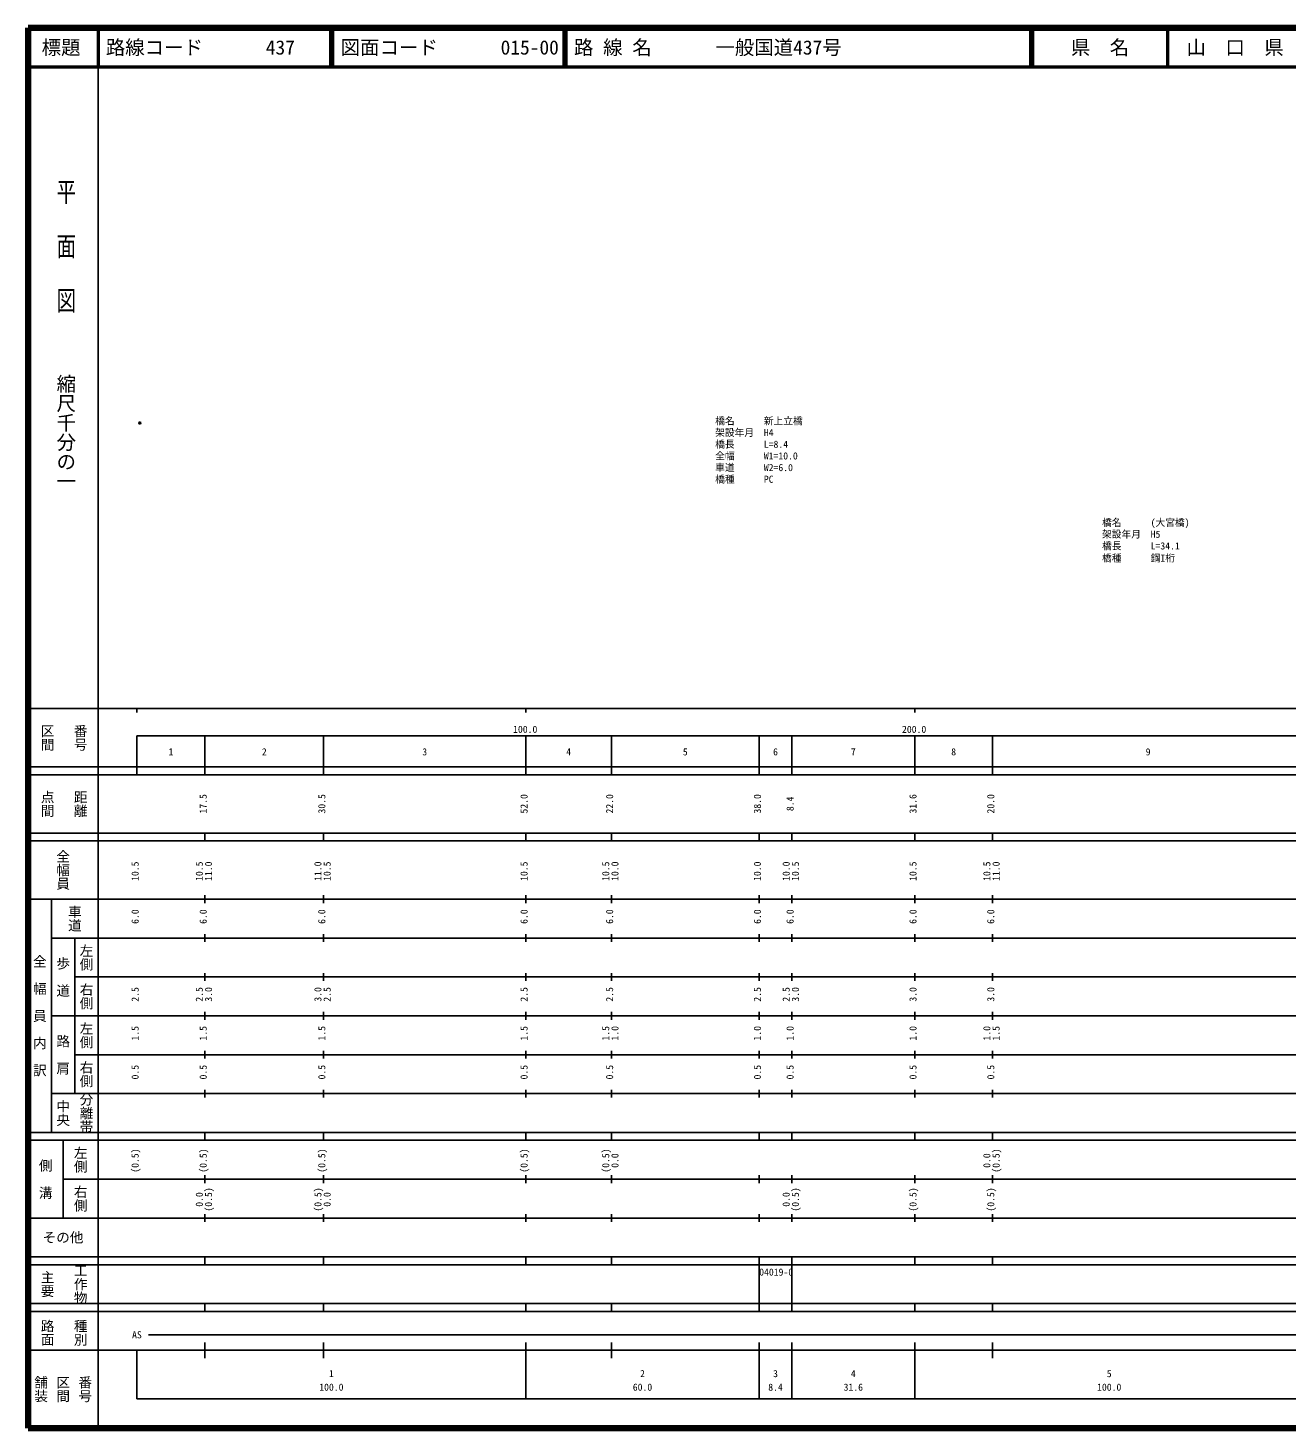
# Model space of a CAD drawing. Units: millimetres on the paper, with parts at other scales. Extents: x 40 to 680, y 20 to 380.
# Drawn here: x 40 to 363.7, y 20 to 380 of the extents above; entities that cross this region are included whole.
import ezdxf
from ezdxf.enums import TextEntityAlignment as Align

# ---------------------------------------------------------------- set-up
doc = ezdxf.new("R2010")
doc.units = ezdxf.units.MM
doc.header["$PDMODE"] = 32
doc.header["$PDSIZE"] = 0.5
for name, color, linetype in [('M-OTRS', 6, 'Continuous'), ('M-STR-HTXT', 7, 'Continuous'), ('M-TTL-TXT', 7, 'Continuous')]:
    doc.layers.add(name, color=color, linetype=linetype)
for name, color, linetype, lineweight in [('M-TTL', 2, 'Continuous', 140), ('M-TTL-BAND', 7, 'Continuous', 25), ('M-TTL-LINE', 7, 'Continuous', 50), ('レイヤ20', 7, 'Continuous', 25)]:
    doc.layers.add(name, color=color, linetype=linetype, lineweight=lineweight)
doc.styles.add('@ＭＳ ゴシック', font='')
doc.styles.add('ＭＳ ゴシック', font='')
doc.styles.get('@ＭＳ ゴシック').set_extended_font_data('@MS Gothic')
doc.styles.get('ＭＳ ゴシック').set_extended_font_data('MS Gothic')

msp = doc.modelspace()

# ---------------------------------------------------------------- linework, layer by layer
at = {"layer": 'M-OTRS'}
msp.add_point((68.729, 278.431), dxfattribs=at)
at = {"layer": 'M-TTL'}
for p, q in [((40, 380), (40, 20)), ((680, 380), (40, 380)), ((40, 20), (680, 20))]:
    msp.add_line(p, q, dxfattribs=at)
at = {"layer": 'M-TTL-BAND'}
for p, q in [((58, 370), (58, 20)), ((40, 205), (579, 205)), ((68, 205), (68, 204)), ((168, 205), (168, 204)), ((268, 205), (268, 204)), ((68, 198), (579, 198)), ((68, 198), (68, 188)), ((85.5, 188), (85.5, 198)), ((116, 188), (116, 198)), ((168, 188), (168, 198)), ((190, 188), (190, 198)), ((228, 188), (228, 198)), ((236.4, 188), (236.4, 198)), ((268, 188), (268, 198)), ((288, 188), (288, 198)), ((40, 190), (579, 190)), ((40, 188), (579, 188)), ((40, 173), (579, 173)), ((85.5, 171), (85.5, 173)), ((116, 171), (116, 173)), ((168, 171), (168, 173)), ((190, 171), (190, 173)), ((228, 171), (228, 173)), ((236.4, 171), (236.4, 173)), ((268, 171), (268, 173)), ((288, 171), (288, 173)), ((40, 171), (579, 171)), ((40, 156), (579, 156)), ((46, 96), (46, 156)), ((85.5, 155), (85.5, 157)), ((116, 155), (116, 157)), ((168, 155), (168, 157)), ((190, 155), (190, 157)), ((228, 155), (228, 157)), ((236.4, 155), (236.4, 157)), ((268, 155), (268, 157)), ((288, 155), (288, 157)), ((46, 146), (579, 146)), ((52, 146), (52, 106)), ((85.5, 145), (85.5, 147)), ((116, 145), (116, 147)), ((168, 145), (168, 147)), ((190, 145), (190, 147)), ((228, 145), (228, 147)), ((236.4, 145), (236.4, 147)), ((268, 145), (268, 147)), ((288, 145), (288, 147)), ((85.5, 135), (85.5, 137)), ((116, 135), (116, 137)), ((168, 135), (168, 137)), ((190, 135), (190, 137)), ((228, 135), (228, 137)), ((236.4, 135), (236.4, 137)), ((268, 135), (268, 137)), ((288, 135), (288, 137)), ((52, 136), (579, 136)), ((46, 126), (579, 126)), ((85.5, 125), (85.5, 127)), ((116, 125), (116, 127)), ((168, 125), (168, 127)), ((190, 125), (190, 127)), ((228, 125), (228, 127)), ((236.4, 125), (236.4, 127)), ((268, 125), (268, 127)), ((288, 125), (288, 127)), ((52, 116), (579, 116)), ((85.5, 115), (85.5, 117)), ((116, 115), (116, 117)), ((168, 115), (168, 117)), ((190, 115), (190, 117)), ((228, 115), (228, 117)), ((236.4, 115), (236.4, 117)), ((268, 115), (268, 117)), ((288, 115), (288, 117)), ((46, 106), (579, 106)), ((85.5, 105), (85.5, 107)), ((116, 105), (116, 107)), ((168, 105), (168, 107)), ((190, 105), (190, 107)), ((228, 105), (228, 107)), ((236.4, 105), (236.4, 107)), ((268, 105), (268, 107)), ((288, 105), (288, 107)), ((40, 96), (579, 96)), ((40, 94), (579, 94)), ((49, 94), (49, 74)), ((85.5, 94), (85.5, 96)), ((116, 94), (116, 96)), ((168, 94), (168, 96)), ((190, 94), (190, 96)), ((228, 94), (228, 96)), ((236.4, 94), (236.4, 96)), ((268, 94), (268, 96)), ((288, 94), (288, 96)), ((49, 84), (579, 84)), ((85.5, 83), (85.5, 85)), ((116, 83), (116, 85)), ((168, 83), (168, 85)), ((190, 83), (190, 85)), ((228, 83), (228, 85)), ((236.4, 83), (236.4, 85)), ((268, 83), (268, 85)), ((288, 83), (288, 85)), ((40, 74), (579, 74)), ((85.5, 73), (85.5, 75)), ((116, 73), (116, 75)), ((168, 73), (168, 75)), ((190, 73), (190, 75)), ((228, 73), (228, 75)), ((236.4, 73), (236.4, 75)), ((268, 73), (268, 75)), ((288, 73), (288, 75)), ((40, 64), (579, 64)), ((40, 62), (579, 62)), ((85.5, 62), (85.5, 64)), ((116, 62), (116, 64)), ((168, 62), (168, 64)), ((190, 62), (190, 64)), ((228, 62), (228, 64)), ((228, 52), (228, 62)), ((236.4, 62), (236.4, 64)), ((236.4, 52), (236.4, 62)), ((268, 62), (268, 64)), ((288, 62), (288, 64)), ((40, 52), (579, 52)), ((85.5, 50), (85.5, 52)), ((116, 50), (116, 52)), ((168, 50), (168, 52)), ((190, 50), (190, 52)), ((228, 50), (228, 52)), ((236.4, 50), (236.4, 52)), ((268, 50), (268, 52)), ((288, 50), (288, 52)), ((40, 50), (579, 50)), ((71, 44), (565, 44)), ((40, 40), (579, 40)), ((68, 40), (68, 27.5)), ((85.5, 38), (85.5, 42)), ((116, 38), (116, 42)), ((168, 27.5), (168, 42)), ((190, 38), (190, 42)), ((228, 27.5), (228, 42)), ((236.4, 27.5), (236.4, 42)), ((268, 27.5), (268, 42)), ((288, 38), (288, 42)), ((68, 27.5), (579, 27.5))]:
    msp.add_line(p, q, dxfattribs=at)
at = {"layer": 'M-TTL-LINE'}
for p, q in [((58, 380), (58, 370)), ((117.75, 380), (117.75, 370)), ((118.25, 380), (118.25, 370)), ((177.75, 380), (177.75, 370)), ((178.25, 380), (178.25, 370)), ((297.75, 380), (297.75, 370)), ((298.25, 380), (298.25, 370)), ((333, 380), (333, 370)), ((40, 370), (680, 370))]:
    msp.add_line(p, q, dxfattribs=at)
at = {"layer": 'レイヤ20'}
for p, q in [((228, 52), (228, 62)), ((236.4, 52), (236.4, 62))]:
    msp.add_line(p, q, dxfattribs=at)

# ---------------------------------------------------------------- texts
at = {"layer": 'M-STR-HTXT', "style": 'ＭＳ ゴシック'}
for s, p in [('橋名\u3000\u3000\u3000新上立橋', (216.695, 277.506)), ('橋長\u3000\u3000\u3000L=8.4', (216.695, 271.506)), ('架設年月\u3000H4', (216.695, 274.506)), ('全幅\u3000\u3000\u3000W1=10.0', (216.695, 268.506)), ('車道\u3000\u3000\u3000W2=6.0', (216.695, 265.506)), ('橋種\u3000\u3000\u3000PC', (216.695, 262.506)), ('橋名\u3000\u3000\u3000(大宮橋)', (316.16, 251.367)), ('架設年月\u3000H5', (316.16, 248.367)), ('橋長\u3000\u3000\u3000L=34.1', (316.16, 245.367)), ('橋種\u3000\u3000\u3000鋼I桁', (316.16, 242.216))]:
    msp.add_text(s, height=1.833, dxfattribs=at).set_placement(p, align=Align.BOTTOM_LEFT)
at = {"layer": 'M-TTL-BAND', "style": '@ＭＳ ゴシック', "width": 1.4}
msp.add_text('平  面  図', height=3.666, rotation=270, dxfattribs=at).set_placement((49.777, 306.475), align=Align.MIDDLE_RIGHT)
at = {"layer": 'M-TTL-BAND', "style": '@ＭＳ ゴシック'}
msp.add_text('縮尺千分の一', height=3.666, rotation=270, dxfattribs=at).set_placement((49.777, 261.03), align=Align.MIDDLE_RIGHT)
for s, p in [('区間', (45, 197.5)), ('番号', (53.5, 197.5)), ('点間', (45, 180.5)), ('距離', (53.5, 180.5)), ('全幅員', (49, 163.5)), ('車道', (52, 151)), ('左側', (55, 141)), ('全\u3000幅\u3000員\u3000内\u3000訳', (43, 126)), ('歩\u3000道', (49, 136)), ('右側', (55, 131)), ('左側', (55, 121)), ('路\u3000肩', (49, 116)), ('右側', (55, 111)), ('分離帯', (55, 101)), ('中央', (49, 101)), ('左側', (53.5, 89)), ('側\u3000溝', (44.5, 84)), ('右側', (53.5, 79)), ('工作物', (53.5, 57)), ('主要', (45, 57)), ('路面', (45, 44.5)), ('種別', (53.5, 44.5)), ('舗装', (43.333, 30)), ('区間', (49, 30)), ('番号', (54.667, 30))]:
    msp.add_text(s, height=2.566, rotation=270, dxfattribs=at).set_placement(p, align=Align.MIDDLE_CENTER)
at = {"layer": 'M-TTL-BAND', "style": 'ＭＳ ゴシック'}
for s, p in [('100.0', (167.844, 198.195)), ('200.0', (267.844, 198.195)), ('1', (76.75, 192.405)), ('2', (100.75, 192.405)), ('3', (142, 192.405)), ('4', (179, 192.405)), ('5', (209, 192.405)), ('6', (232.2, 192.405)), ('7', (252.2, 192.405)), ('8', (278, 192.405)), ('9', (328, 192.405)), ('AS', (68, 42.5)), ('1', (118, 32.523)), ('2', (198, 32.523)), ('3', (232.2, 32.523)), ('4', (252.2, 32.523)), ('5', (318, 32.523)), ('100.0', (118, 29.033)), ('60.0', (198, 29.033)), ('8.4', (232.2, 29.033)), ('31.6', (252.2, 29.033)), ('100.0', (318, 29.033))]:
    msp.add_text(s, height=1.833, dxfattribs=at).set_placement(p, align=Align.BOTTOM_CENTER)
for s, p in [('17.5', (86.5, 180.5)), ('30.5', (117, 180.5)), ('52.0', (169, 180.5)), ('22.0', (191, 180.5)), ('38.0', (229, 180.5)), ('8.4', (237.4, 180.5)), ('31.6', (269, 180.5)), ('20.0', (289, 180.5)), ('10.5', (69, 163.174)), ('10.5', (85.5, 163.174)), ('11.0', (87.87, 163.174)), ('11.0', (116, 163.174)), ('10.5', (118.37, 163.174)), ('10.5', (169, 163.174)), ('10.5', (190, 163.174)), ('10.0', (192.37, 163.174)), ('10.0', (229, 163.174)), ('10.0', (236.4, 163.174)), ('10.5', (238.77, 163.174)), ('10.5', (269, 163.174)), ('10.5', (288, 163.174)), ('11.0', (290.37, 163.174)), ('6.0', (69, 151.5)), ('6.0', (86.5, 151.5)), ('6.0', (117, 151.5)), ('6.0', (169, 151.5)), ('6.0', (191, 151.5)), ('6.0', (229, 151.5)), ('6.0', (237.4, 151.5)), ('6.0', (269, 151.5)), ('6.0', (289, 151.5)), ('2.5', (69, 131.5)), ('2.5', (85.5, 131.5)), ('3.0', (87.87, 131.5)), ('3.0', (116, 131.5)), ('2.5', (118.37, 131.5)), ('2.5', (169, 131.5)), ('2.5', (191, 131.5)), ('2.5', (229, 131.5)), ('2.5', (236.4, 131.5)), ('3.0', (238.77, 131.5)), ('3.0', (269, 131.5)), ('3.0', (289, 131.5)), ('1.5', (69, 121.5)), ('1.5', (86.5, 121.5)), ('1.5', (117, 121.5)), ('1.5', (169, 121.5)), ('1.5', (190, 121.5)), ('1.0', (192.37, 121.5)), ('1.0', (229, 121.5)), ('1.0', (237.4, 121.5)), ('1.0', (269, 121.5)), ('1.0', (288, 121.5)), ('1.5', (290.37, 121.5)), ('0.5', (69, 111.5)), ('0.5', (86.5, 111.5)), ('0.5', (117, 111.5)), ('0.5', (169, 111.5)), ('0.5', (191, 111.5)), ('0.5', (229, 111.5)), ('0.5', (237.4, 111.5)), ('0.5', (269, 111.5)), ('0.5', (289, 111.5)), ('(0.5)', (69, 88.764)), ('(0.5)', (86.5, 88.764)), ('(0.5)', (117, 88.764)), ('(0.5)', (169, 88.764)), ('(0.5)', (190, 88.764)), ('0.0', (192.37, 88.764)), ('0.0', (288, 88.764)), ('(0.5)', (290.37, 88.764)), ('0.0', (85.5, 78.764)), ('(0.5)', (87.87, 78.764)), ('(0.5)', (116, 78.764)), ('0.0', (118.37, 78.764)), ('0.0', (236.4, 78.764)), ('(0.5)', (238.77, 78.764)), ('(0.5)', (269, 78.764)), ('(0.5)', (289, 78.764))]:
    msp.add_text(s, height=1.833, rotation=90, dxfattribs=at).set_placement(p, align=Align.BOTTOM_CENTER)
msp.add_text('その他', height=2.566, dxfattribs=at).set_placement((49, 69), align=Align.MIDDLE_CENTER)
msp.add_text('04019-0', height=1.833, dxfattribs=at).set_placement((228.006, 58.631), align=Align.BOTTOM_LEFT)
at = {"layer": 'M-TTL-TXT', "style": 'ＭＳ ゴシック'}
for s, p in [('標題', (48.5, 375)), ('県\u3000名', (315.625, 375)), ('山\u3000口\u3000県', (350.375, 375))]:
    msp.add_text(s, height=3.666, dxfattribs=at).set_placement(p, align=Align.MIDDLE_CENTER)
for s, p in [('路線コード', (60, 375)), ('437', (101.142, 375)), ('437', (101.142, 375)), ('437', (101.142, 375)), ('図面コード', (120.38, 375)), ('015-00', (161.521, 375)), ('路 線 名', (180.38, 375)), ('一般国道437号', (216.734, 375))]:
    msp.add_text(s, height=3.666, dxfattribs=at).set_placement(p, align=Align.MIDDLE_LEFT)

doc.saveas('drawing.dxf')
